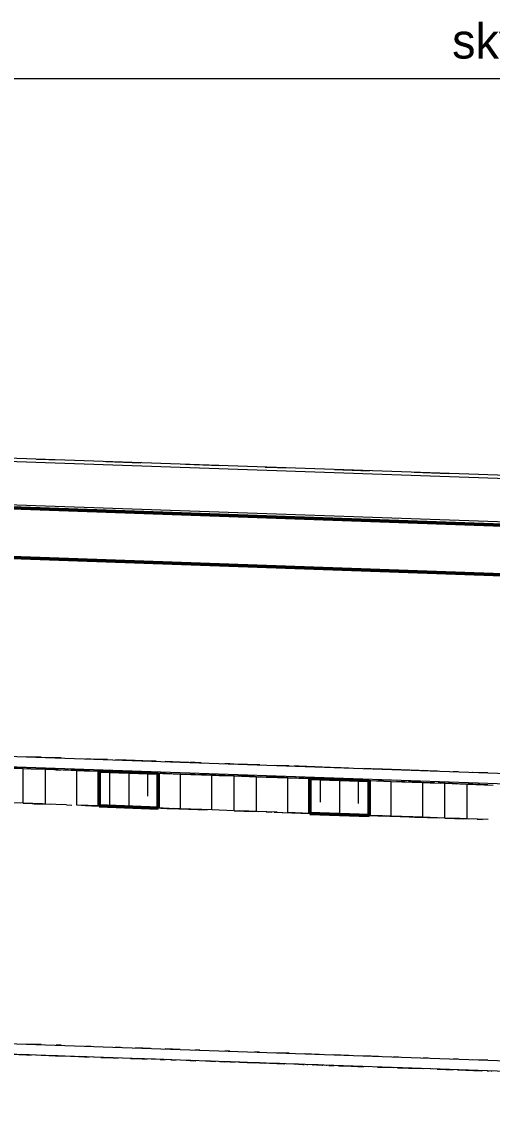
# Model space of a CAD drawing. Header units: metres. Extents: x 10 to 831, y 10 to 584.
# Drawn here: x 197.5 to 221.2, y 450.8 to 505.5 of the extents above; entities that cross this region are included whole.
import ezdxf
from ezdxf.enums import TextEntityAlignment as Align

# ---------------------------------------------------------------- set-up
doc = ezdxf.new("R2010")
doc.units = ezdxf.units.M
for name, color, linetype, lineweight in [('CUT', 7, 'Continuous', 50), ('DIM', 1, 'Continuous', 13), ('VIS', 8, 'Continuous', 13)]:
    doc.layers.add(name, color=color, linetype=linetype, lineweight=lineweight)

msp = doc.modelspace()

# ---------------------------------------------------------------- linework, layer by layer
at = {"layer": 'CUT'}
for p, q in [((315, 476.877), (165, 482.127)), ((165, 479.627), (315, 474.377)), ((201.36, 466.004), (201.36, 467.754)), ((201.36, 467.754), (204.333, 467.65)), ((204.333, 467.65), (204.333, 465.9)), ((211.975, 465.632), (211.975, 467.382)), ((211.975, 467.382), (214.947, 467.279)), ((214.947, 467.279), (214.947, 465.529)), ((204.333, 465.9), (201.36, 466.004)), ((214.947, 465.529), (211.975, 465.632))]:
    msp.add_line(p, q, dxfattribs=at)
at = {"layer": 'DIM'}
msp.add_line((165, 502.627), (315, 502.627), dxfattribs=at)
at = {"layer": 'VIS'}
for p, q in [((161.15, 484.611), (318.85, 479.092)), ((315.846, 479.347), (162.902, 484.7)), ((198.197, 483.465), (199.448, 483.421)), ((201.702, 483.342), (203.453, 483.281)), ((205.706, 483.202), (207.458, 483.141)), ((209.711, 483.062), (210.963, 483.018)), ((213.216, 482.939), (214.969, 482.878)), ((318.85, 476.892), (161.15, 482.411)), ((217.221, 482.799), (218.974, 482.738)), ((315, 476.877), (165, 482.127)), ((315, 476.877), (165, 482.127)), ((315, 476.877), (165, 482.127)), ((198.697, 480.947), (200.95, 480.869)), ((201.234, 480.858), (199.983, 480.903)), ((200.7, 480.877), (200.45, 480.886)), ((202.702, 480.807), (205.456, 480.711)), ((205.206, 480.72), (204.455, 480.746)), ((206.708, 480.667), (208.96, 480.588)), ((208.71, 480.597), (208.46, 480.606)), ((210.713, 480.527), (212.965, 480.448)), ((211.742, 480.491), (210.991, 480.517)), ((212.715, 480.457), (212.465, 480.466)), ((214.718, 480.387), (216.971, 480.308)), ((216.72, 480.317), (215.969, 480.343)), ((218.723, 480.247), (220.475, 480.185)), ((165, 479.627), (314.75, 474.385)), ((165, 479.627), (314.75, 474.385)), ((315, 474.377), (165, 479.627)), ((198.164, 478.466), (198.415, 478.457)), ((198.232, 478.464), (198.982, 478.438)), ((200.819, 478.373), (200.578, 478.382)), ((203.242, 478.288), (202.507, 478.314)), ((205.69, 478.202), (204.956, 478.228)), ((207.649, 478.134), (206.915, 478.159)), ((210.097, 478.048), (209.363, 478.074)), ((212.063, 477.98), (211.815, 477.988)), ((213.552, 477.928), (212.807, 477.954)), ((214.543, 477.893), (214.296, 477.902)), ((216.032, 477.841), (215.784, 477.85)), ((217.52, 477.788), (216.776, 477.814)), ((218.512, 477.754), (218.264, 477.762)), ((220.001, 477.702), (219.753, 477.711)), ((220.993, 477.667), (220.745, 477.675)), ((220.993, 477.667), (221.026, 477.666)), ((30, 474.352), (450, 459.652)), ((450, 459.117), (30, 473.817)), ((198.439, 468.457), (197.689, 468.483)), ((199.375, 468.423), (198.653, 468.449)), ((199.439, 468.422), (199.188, 468.43)), ((200.937, 468.369), (200.688, 468.378)), ((201.781, 468.339), (201.059, 468.365)), ((202.437, 468.317), (202.187, 468.325)), ((203.545, 468.278), (202.314, 468.321)), ((203.936, 468.264), (203.186, 468.29)), ((204.221, 468.254), (203.486, 468.279)), ((205.435, 468.212), (204.686, 468.237)), ((206.498, 468.174), (205.267, 468.217)), ((206.18, 468.186), (205.935, 468.194)), ((206.435, 468.177), (206.185, 468.186)), ((197.538, 467.888), (196.187, 467.935)), ((197.538, 467.888), (196.329, 467.93)), ((196.419, 467.927), (197.538, 467.888)), ((197.5, 467.889), (196.75, 467.916)), ((196.939, 467.974), (197.689, 467.947)), ((197.538, 467.888), (198.658, 467.849)), ((197.538, 467.888), (197.78, 467.88)), ((197.538, 466.138), (197.538, 467.888)), ((197.911, 467.875), (197.725, 467.882)), ((197.911, 467.875), (197.725, 467.882)), ((197.911, 467.875), (197.725, 467.882)), ((197.911, 467.875), (197.725, 467.882)), ((197.911, 467.875), (197.725, 467.882)), ((197.911, 467.875), (197.725, 467.882)), ((199.055, 467.835), (197.791, 467.879)), ((197.911, 467.875), (198.098, 467.869)), ((197.911, 467.875), (198.098, 467.869)), ((197.911, 467.875), (198.098, 467.869)), ((197.911, 467.875), (198.098, 467.869)), ((197.911, 467.875), (198.098, 467.869)), ((197.911, 467.875), (198.098, 467.869)), ((198.438, 467.922), (199.188, 467.895)), ((198.658, 467.849), (199.977, 467.803)), ((198.658, 466.099), (198.658, 467.849)), ((199.7, 467.812), (198.889, 467.841)), ((199.185, 467.831), (198.921, 467.84)), ((199.185, 467.831), (198.921, 467.84)), ((199.185, 467.831), (198.921, 467.84)), ((199.185, 467.831), (198.921, 467.84)), ((199.185, 467.831), (198.921, 467.84)), ((199.185, 467.831), (198.921, 467.84)), ((199.185, 467.831), (199.449, 467.821)), ((199.185, 467.831), (199.449, 467.821)), ((199.185, 467.831), (199.449, 467.821)), ((199.185, 467.831), (199.449, 467.821)), ((199.185, 467.831), (199.449, 467.821)), ((199.185, 467.831), (199.449, 467.821)), ((202, 467.732), (199.25, 467.828)), ((199.938, 467.869), (200.687, 467.842)), ((199.956, 467.803), (200.682, 467.778)), ((199.956, 467.803), (200.682, 467.778)), ((199.956, 467.803), (200.682, 467.778)), ((199.956, 467.803), (200.682, 467.778)), ((199.956, 467.803), (200.682, 467.778)), ((199.956, 467.803), (200.682, 467.778)), ((200.24, 467.793), (201.36, 467.754)), ((200.24, 466.043), (200.24, 467.793)), ((200.688, 467.778), (200.352, 467.789)), ((200.688, 467.778), (200.352, 467.789)), ((200.688, 467.778), (200.352, 467.789)), ((200.688, 467.778), (200.352, 467.789)), ((200.688, 467.778), (200.352, 467.789)), ((200.688, 467.778), (200.352, 467.789)), ((200.688, 467.778), (200.352, 467.789)), ((200.614, 467.781), (200.428, 467.787)), ((200.614, 467.781), (200.428, 467.787)), ((200.614, 467.781), (200.428, 467.787)), ((200.614, 467.781), (200.428, 467.787)), ((200.614, 467.781), (200.428, 467.787)), ((200.614, 467.781), (200.428, 467.787)), ((200.614, 467.781), (200.8, 467.774)), ((200.614, 467.781), (200.8, 467.774)), ((200.614, 467.781), (200.8, 467.774)), ((200.614, 467.781), (200.8, 467.774)), ((200.614, 467.781), (200.8, 467.774)), ((200.614, 467.781), (200.8, 467.774)), ((201.36, 467.754), (201.248, 467.758)), ((202.593, 467.711), (201.329, 467.755)), ((201.36, 467.754), (204.333, 467.65)), ((201.36, 466.004), (201.36, 467.754)), ((201.438, 467.817), (202.187, 467.79)), ((202.878, 467.701), (201.559, 467.747)), ((201.954, 467.734), (201.657, 467.744)), ((201.954, 467.734), (201.657, 467.744)), ((201.954, 467.734), (201.657, 467.744)), ((201.954, 467.734), (201.657, 467.744)), ((201.891, 467.736), (202.13, 467.727)), ((201.891, 465.986), (201.891, 467.736)), ((201.954, 467.734), (202.251, 467.723)), ((203.178, 467.691), (202.496, 467.714)), ((202.846, 467.702), (202.607, 467.711)), ((204, 467.662), (202.75, 467.706)), ((203.341, 467.685), (202.846, 467.702)), ((203.143, 467.692), (202.846, 467.702)), ((203.143, 467.692), (202.846, 467.702)), ((203.143, 467.692), (202.846, 467.702)), ((203.143, 467.692), (202.846, 467.702)), ((205.451, 467.611), (202.846, 467.702)), ((203.801, 467.668), (202.846, 467.702)), ((202.846, 467.702), (202.846, 465.952)), ((202.936, 467.764), (203.686, 467.738)), ((203.143, 467.692), (203.44, 467.682)), ((203.341, 467.685), (203.259, 467.688)), ((203.341, 467.685), (203.259, 467.688)), ((203.341, 467.685), (203.259, 467.688)), ((203.341, 467.685), (203.259, 467.688)), ((203.341, 467.685), (203.259, 467.688)), ((203.341, 467.685), (203.259, 467.688)), ((203.341, 467.685), (203.424, 467.682)), ((203.341, 467.685), (203.424, 467.682)), ((203.341, 467.685), (203.424, 467.682)), ((203.341, 467.685), (203.424, 467.682)), ((203.341, 467.685), (203.424, 467.682)), ((204.333, 467.65), (203.589, 467.676)), ((204.167, 467.656), (203.754, 467.671)), ((204.167, 467.656), (203.754, 467.671)), ((204.167, 467.656), (203.754, 467.671)), ((204.167, 467.656), (203.754, 467.671)), ((204.167, 467.656), (203.754, 467.671)), ((204.167, 467.656), (203.754, 467.671)), ((204.285, 467.652), (203.801, 467.668)), ((203.801, 466.502), (203.801, 467.668)), ((203.837, 467.668), (204.249, 467.653)), ((203.837, 467.668), (204.249, 467.653)), ((203.837, 467.668), (204.249, 467.653)), ((203.837, 467.668), (204.249, 467.653)), ((203.837, 467.668), (204.249, 467.653)), ((205.017, 467.626), (203.932, 467.664)), ((205.017, 467.626), (203.932, 467.664)), ((205.017, 467.626), (203.932, 467.664)), ((204.285, 467.652), (204.043, 467.66)), ((204.285, 467.652), (204.043, 467.66)), ((204.285, 467.652), (204.043, 467.66)), ((204.285, 467.652), (204.043, 467.66)), ((204.285, 467.652), (204.043, 467.66)), ((204.149, 467.656), (205.234, 467.618)), ((204.149, 467.656), (205.234, 467.618)), ((204.149, 467.656), (205.234, 467.618)), ((204.149, 467.656), (205.234, 467.618)), ((204.149, 467.656), (205.234, 467.618)), ((204.149, 467.656), (205.234, 467.618)), ((204.149, 467.656), (205.234, 467.618)), ((204.149, 467.656), (205.234, 467.618)), ((204.997, 467.627), (204.315, 467.651)), ((204.333, 467.65), (205.451, 467.611)), ((204.333, 467.65), (204.333, 465.9)), ((204.436, 467.712), (204.686, 467.702)), ((204.706, 467.637), (204.519, 467.644)), ((204.706, 467.637), (204.519, 467.644)), ((204.706, 467.637), (204.519, 467.644)), ((204.706, 467.637), (204.519, 467.644)), ((204.706, 467.637), (204.519, 467.644)), ((204.706, 467.637), (204.519, 467.644)), ((204.556, 467.643), (204.892, 467.63)), ((204.556, 467.643), (204.892, 467.63)), ((204.556, 467.643), (204.892, 467.63)), ((204.556, 467.643), (204.892, 467.63)), ((204.556, 467.643), (204.892, 467.63)), ((204.556, 467.643), (204.892, 467.63)), ((204.706, 467.637), (204.892, 467.63)), ((204.706, 467.637), (204.892, 467.63)), ((204.706, 467.637), (204.892, 467.63)), ((204.706, 467.637), (204.892, 467.63)), ((204.706, 467.637), (204.892, 467.63)), ((204.706, 467.637), (204.892, 467.63)), ((205, 467.627), (204.75, 467.635)), ((205.935, 467.659), (206.185, 467.651)), ((207.934, 468.124), (207.684, 468.133)), ((208.139, 468.117), (207.894, 468.125)), ((209.451, 468.071), (208.221, 468.114)), ((209.434, 468.072), (209.184, 468.081)), ((210.933, 468.019), (210.183, 468.045)), ((210.587, 468.031), (210.342, 468.04)), ((211.42, 468.002), (211.174, 468.01)), ((211.518, 467.998), (211.42, 468.002)), ((213.415, 467.932), (211.42, 468.002)), ((212.433, 467.966), (211.683, 467.993)), ((213.932, 467.914), (213.182, 467.941)), ((215.431, 467.861), (214.681, 467.888)), ((218.402, 467.757), (215.16, 467.871)), ((216.431, 467.827), (216.181, 467.835)), ((217.93, 467.774), (217.68, 467.783)), ((219.429, 467.721), (219.179, 467.731)), ((220.895, 467.671), (220.148, 467.697)), ((220.928, 467.669), (220.179, 467.696)), ((201.36, 466.588), (201.36, 467.462)), ((201.36, 466.588), (201.36, 467.462)), ((201.36, 466.588), (201.36, 467.462)), ((201.36, 466.588), (201.36, 467.462)), ((201.36, 466.588), (201.36, 467.462)), ((201.36, 466.588), (201.36, 467.462)), ((203.801, 466.502), (203.801, 467.377)), ((203.801, 466.502), (203.801, 467.377)), ((203.801, 466.502), (203.801, 467.377)), ((203.801, 466.502), (203.801, 467.377)), ((203.801, 466.502), (203.801, 467.377)), ((206.132, 467.587), (205.373, 467.613)), ((205.451, 467.611), (207.034, 467.556)), ((205.451, 467.611), (205.451, 467.611)), ((205.451, 465.861), (205.451, 467.611)), ((205.451, 465.861), (205.451, 467.611)), ((205.979, 467.592), (205.715, 467.601)), ((205.979, 467.592), (205.715, 467.601)), ((205.979, 467.592), (205.715, 467.601)), ((205.979, 467.592), (205.715, 467.601)), ((205.979, 467.592), (205.715, 467.601)), ((205.979, 467.592), (205.715, 467.601)), ((205.979, 467.592), (206.243, 467.583)), ((205.979, 467.592), (206.243, 467.583)), ((205.979, 467.592), (206.243, 467.583)), ((205.979, 467.592), (206.243, 467.583)), ((205.979, 467.592), (206.243, 467.583)), ((205.979, 467.592), (206.243, 467.583)), ((208.154, 467.517), (206.307, 467.581)), ((208.154, 467.517), (206.802, 467.564)), ((208.154, 467.517), (206.802, 467.564)), ((208.154, 467.517), (206.802, 467.564)), ((208.154, 467.517), (206.802, 467.564)), ((208.154, 467.517), (206.802, 467.564)), ((208.154, 467.517), (206.802, 467.564)), ((208.154, 467.517), (206.802, 467.564)), ((208.154, 467.517), (206.945, 467.558)), ((208.154, 467.517), (206.945, 467.558)), ((208.154, 467.517), (206.945, 467.558)), ((208.154, 467.517), (206.945, 467.558)), ((208.154, 467.517), (206.945, 467.558)), ((208.154, 467.517), (206.945, 467.558)), ((207.034, 467.556), (208.154, 467.517)), ((207.034, 465.805), (207.034, 467.556)), ((207.073, 467.554), (208.154, 467.517)), ((207.073, 467.554), (208.154, 467.517)), ((207.073, 467.554), (208.154, 467.517)), ((207.073, 467.554), (208.154, 467.517)), ((207.073, 467.554), (208.154, 467.517)), ((207.073, 467.554), (208.154, 467.517)), ((207.407, 467.543), (207.221, 467.549)), ((207.407, 467.543), (207.221, 467.549)), ((207.407, 467.543), (207.221, 467.549)), ((207.407, 467.543), (207.221, 467.549)), ((207.407, 467.543), (207.221, 467.549)), ((207.407, 467.543), (207.221, 467.549)), ((207.407, 467.543), (207.594, 467.536)), ((207.407, 467.543), (207.594, 467.536)), ((207.407, 467.543), (207.594, 467.536)), ((207.407, 467.543), (207.594, 467.536)), ((207.407, 467.543), (207.594, 467.536)), ((207.407, 467.543), (207.594, 467.536)), ((207.434, 467.606), (207.684, 467.598)), ((208.154, 467.517), (207.901, 467.525)), ((208.154, 467.517), (207.967, 467.523)), ((208.154, 467.517), (207.967, 467.523)), ((208.154, 467.517), (207.967, 467.523)), ((208.154, 467.517), (207.967, 467.523)), ((208.154, 467.517), (207.967, 467.523)), ((208.154, 467.517), (207.967, 467.523)), ((208.154, 467.517), (209.273, 467.477)), ((208.154, 467.517), (208.424, 467.507)), ((208.527, 467.503), (208.154, 467.517)), ((208.154, 467.517), (208.713, 467.497)), ((208.154, 467.517), (208.424, 467.507)), ((208.527, 467.503), (208.154, 467.517)), ((208.154, 467.517), (208.713, 467.497)), ((208.154, 467.517), (208.424, 467.507)), ((208.527, 467.503), (208.154, 467.517)), ((208.154, 467.517), (208.713, 467.497)), ((208.154, 467.517), (208.424, 467.507)), ((208.527, 467.503), (208.154, 467.517)), ((208.154, 467.517), (208.713, 467.497)), ((208.154, 467.517), (208.424, 467.507)), ((208.527, 467.503), (208.154, 467.517)), ((208.154, 467.517), (208.713, 467.497)), ((208.154, 467.517), (208.424, 467.507)), ((208.527, 467.503), (208.154, 467.517)), ((208.154, 467.517), (208.713, 467.497)), ((209.67, 467.463), (208.154, 467.517)), ((208.154, 465.767), (208.154, 467.517)), ((208.434, 467.572), (209.184, 467.546)), ((209.273, 467.477), (210.856, 467.422)), ((209.273, 465.727), (209.273, 467.477)), ((210.088, 467.449), (209.363, 467.474)), ((210.088, 467.449), (209.363, 467.474)), ((210.088, 467.449), (209.363, 467.474)), ((210.088, 467.449), (209.363, 467.474)), ((210.088, 467.449), (209.363, 467.474)), ((210.088, 467.449), (209.363, 467.474)), ((210.856, 467.422), (209.505, 467.469)), ((209.775, 467.459), (209.505, 467.469)), ((209.775, 467.459), (209.505, 467.469)), ((209.775, 467.459), (209.505, 467.469)), ((209.775, 467.459), (209.505, 467.469)), ((209.775, 467.459), (209.505, 467.469)), ((209.775, 467.459), (209.505, 467.469)), ((209.801, 467.458), (209.537, 467.468)), ((209.801, 467.458), (209.537, 467.468)), ((209.801, 467.458), (209.537, 467.468)), ((209.801, 467.458), (209.537, 467.468)), ((209.801, 467.458), (209.537, 467.468)), ((209.801, 467.458), (209.537, 467.468)), ((209.775, 467.459), (210.046, 467.45)), ((209.775, 467.459), (210.046, 467.45)), ((209.775, 467.459), (210.046, 467.45)), ((209.775, 467.459), (210.046, 467.45)), ((209.775, 467.459), (210.046, 467.45)), ((209.775, 467.459), (210.046, 467.45)), ((209.801, 467.458), (210.064, 467.449)), ((209.801, 467.458), (210.064, 467.449)), ((209.801, 467.458), (210.064, 467.449)), ((209.801, 467.458), (210.064, 467.449)), ((209.801, 467.458), (210.064, 467.449)), ((209.801, 467.458), (210.064, 467.449)), ((209.933, 467.519), (210.684, 467.493)), ((211.304, 467.406), (210.856, 467.422)), ((210.856, 467.422), (210.856, 467.422)), ((210.856, 467.422), (211.975, 467.382)), ((210.856, 465.672), (210.856, 467.422)), ((211.304, 467.406), (211.192, 467.41)), ((211.304, 467.406), (211.192, 467.41)), ((211.304, 467.406), (211.192, 467.41)), ((211.304, 467.406), (211.192, 467.41)), ((211.304, 467.406), (211.192, 467.41)), ((211.304, 467.406), (211.192, 467.41)), ((212.506, 467.364), (211.297, 467.407)), ((212.022, 467.381), (211.297, 467.407)), ((212.022, 467.381), (211.297, 467.407)), ((212.022, 467.381), (211.297, 467.407)), ((212.022, 467.381), (211.297, 467.407)), ((212.022, 467.381), (211.297, 467.407)), ((211.433, 467.466), (211.683, 467.458)), ((212.5, 467.364), (211.75, 467.39)), ((211.975, 467.382), (211.863, 467.387)), ((213.027, 467.346), (211.941, 467.384)), ((213.027, 467.346), (211.941, 467.384)), ((213.027, 467.346), (211.941, 467.384)), ((213.027, 467.346), (211.941, 467.384)), ((213.027, 467.346), (211.941, 467.384)), ((213.462, 467.331), (211.941, 467.384)), ((213.027, 467.346), (211.941, 467.384)), ((213.027, 467.346), (211.941, 467.384)), ((213.027, 467.346), (211.941, 467.384)), ((213.027, 467.346), (211.941, 467.384)), ((211.975, 467.382), (214.947, 467.279)), ((212.636, 467.36), (211.975, 467.382)), ((211.975, 465.632), (211.975, 467.382)), ((211.975, 466.216), (211.975, 467.091)), ((211.975, 466.216), (211.975, 467.091)), ((211.975, 466.216), (211.975, 467.091)), ((211.975, 466.216), (211.975, 467.091)), ((211.975, 466.216), (211.975, 467.091)), ((211.975, 466.216), (211.975, 467.091)), ((212.471, 467.365), (212.058, 467.38)), ((212.471, 467.365), (212.058, 467.38)), ((212.471, 467.365), (212.058, 467.38)), ((212.471, 467.365), (212.058, 467.38)), ((212.471, 467.365), (212.058, 467.38)), ((212.471, 467.365), (212.058, 467.38)), ((212.141, 467.377), (212.553, 467.362)), ((212.141, 467.377), (212.553, 467.362)), ((212.141, 467.377), (212.553, 467.362)), ((212.141, 467.377), (212.553, 467.362)), ((212.141, 467.377), (212.553, 467.362)), ((212.159, 467.376), (213.244, 467.338)), ((212.159, 467.376), (213.244, 467.338)), ((212.439, 467.367), (212.175, 467.375)), ((212.43, 467.367), (212.202, 467.375)), ((212.57, 467.362), (212.272, 467.372)), ((212.57, 467.362), (212.272, 467.372)), ((212.57, 467.362), (212.272, 467.372)), ((212.57, 467.362), (212.272, 467.372)), ((212.57, 467.362), (212.272, 467.372)), ((212.506, 467.364), (213.222, 467.339)), ((213.462, 467.331), (212.506, 467.364)), ((212.506, 466.197), (212.506, 467.364)), ((212.57, 467.362), (212.867, 467.351)), ((212.984, 467.347), (212.745, 467.356)), ((212.984, 467.347), (212.745, 467.356)), ((212.984, 467.347), (212.745, 467.356)), ((212.984, 467.347), (212.745, 467.356)), ((212.984, 467.347), (212.745, 467.356)), ((212.932, 467.414), (213.182, 467.406)), ((212.984, 467.347), (213.222, 467.339)), ((212.984, 467.347), (213.222, 467.339)), ((212.984, 467.347), (213.222, 467.339)), ((212.984, 467.347), (213.222, 467.339)), ((212.984, 467.347), (213.222, 467.339)), ((213.462, 467.331), (213.048, 467.345)), ((213.296, 467.337), (213.048, 467.345)), ((213.296, 467.337), (213.048, 467.345)), ((213.296, 467.337), (213.048, 467.345)), ((213.296, 467.337), (213.048, 467.345)), ((213.296, 467.337), (213.048, 467.345)), ((213.296, 467.337), (213.048, 467.345)), ((213.132, 467.342), (213.379, 467.334)), ((213.132, 467.342), (213.379, 467.334)), ((213.132, 467.342), (213.379, 467.334)), ((213.132, 467.342), (213.379, 467.334)), ((213.132, 467.342), (213.379, 467.334)), ((213.462, 467.331), (213.462, 465.581)), ((214.417, 467.297), (214.178, 467.306)), ((214.5, 467.294), (214.25, 467.303)), ((214.417, 467.297), (214.658, 467.288)), ((214.417, 466.13), (214.417, 467.297)), ((214.431, 467.361), (214.681, 467.353)), ((214.725, 467.286), (214.472, 467.295)), ((215.613, 467.255), (214.476, 467.295)), ((214.947, 467.279), (216.067, 467.24)), ((214.947, 465.529), (214.947, 467.279)), ((215.431, 467.327), (216.181, 467.3)), ((216.067, 467.24), (217.65, 467.184)), ((216.067, 467.24), (216.067, 467.24)), ((216.067, 465.49), (216.067, 467.24)), ((216.067, 465.49), (216.067, 467.24)), ((216.594, 467.221), (216.331, 467.23)), ((216.594, 467.221), (216.331, 467.23)), ((216.594, 467.221), (216.331, 467.23)), ((216.594, 467.221), (216.331, 467.23)), ((216.594, 467.221), (216.331, 467.23)), ((216.594, 467.221), (216.331, 467.23)), ((216.747, 467.216), (216.494, 467.225)), ((216.594, 467.221), (216.858, 467.212)), ((216.594, 467.221), (216.858, 467.212)), ((216.594, 467.221), (216.858, 467.212)), ((216.594, 467.221), (216.858, 467.212)), ((216.594, 467.221), (216.858, 467.212)), ((216.594, 467.221), (216.858, 467.212)), ((216.835, 467.212), (218.527, 467.154)), ((216.835, 467.212), (218.527, 467.154)), ((216.835, 467.212), (218.527, 467.154)), ((216.835, 467.212), (218.527, 467.154)), ((216.835, 467.212), (218.527, 467.154)), ((216.835, 467.212), (218.527, 467.154)), ((218.242, 467.163), (216.923, 467.21)), ((216.93, 467.274), (217.68, 467.248)), ((218.229, 467.163), (217.418, 467.192)), ((217.65, 467.184), (218.769, 467.145)), ((217.65, 465.434), (217.65, 467.184)), ((218.023, 467.171), (217.836, 467.178)), ((218.023, 467.171), (217.836, 467.178)), ((218.023, 467.171), (217.836, 467.178)), ((218.023, 467.171), (217.836, 467.178)), ((218.023, 467.171), (217.836, 467.178)), ((218.023, 467.171), (217.836, 467.178)), ((218.023, 467.171), (218.209, 467.164)), ((218.023, 467.171), (218.209, 467.164)), ((218.023, 467.171), (218.209, 467.164)), ((218.023, 467.171), (218.209, 467.164)), ((218.023, 467.171), (218.209, 467.164)), ((218.023, 467.171), (218.209, 467.164)), ((218.43, 467.221), (219.179, 467.196)), ((218.769, 467.145), (219.888, 467.106)), ((218.769, 465.395), (218.769, 467.145)), ((219.142, 467.132), (218.956, 467.139)), ((219.142, 467.132), (218.956, 467.139)), ((219.142, 467.132), (218.956, 467.139)), ((219.142, 467.132), (218.956, 467.139)), ((219.142, 467.132), (218.956, 467.139)), ((219.142, 467.132), (218.956, 467.139)), ((220.285, 467.092), (219.022, 467.136)), ((219.142, 467.132), (219.329, 467.125)), ((219.142, 467.132), (219.329, 467.125)), ((219.142, 467.132), (219.329, 467.125)), ((219.142, 467.132), (219.329, 467.125)), ((219.142, 467.132), (219.329, 467.125)), ((219.142, 467.132), (219.329, 467.125)), ((219.888, 467.106), (221.207, 467.06)), ((219.888, 465.356), (219.888, 467.106)), ((219.929, 467.169), (220.179, 467.161)), ((220.703, 467.077), (219.978, 467.103)), ((220.703, 467.077), (219.978, 467.103)), ((220.703, 467.077), (219.978, 467.103)), ((220.703, 467.077), (219.978, 467.103)), ((220.703, 467.077), (219.978, 467.103)), ((220.703, 467.077), (219.978, 467.103)), ((220.931, 467.069), (220.12, 467.097)), ((220.391, 467.088), (220.12, 467.097)), ((220.391, 467.088), (220.12, 467.097)), ((220.391, 467.088), (220.12, 467.097)), ((220.391, 467.088), (220.12, 467.097)), ((220.391, 467.088), (220.12, 467.097)), ((220.391, 467.088), (220.12, 467.097)), ((220.416, 467.087), (220.153, 467.096)), ((220.416, 467.087), (220.153, 467.096)), ((220.416, 467.087), (220.153, 467.096)), ((220.416, 467.087), (220.153, 467.096)), ((220.416, 467.087), (220.153, 467.096)), ((220.416, 467.087), (220.153, 467.096)), ((220.391, 467.088), (220.661, 467.078)), ((220.391, 467.088), (220.661, 467.078)), ((220.391, 467.088), (220.661, 467.078)), ((220.391, 467.088), (220.661, 467.078)), ((220.391, 467.088), (220.661, 467.078)), ((220.391, 467.088), (220.661, 467.078)), ((220.416, 467.087), (220.68, 467.078)), ((220.416, 467.087), (220.68, 467.078)), ((220.416, 467.087), (220.68, 467.078)), ((220.416, 467.087), (220.68, 467.078)), ((220.416, 467.087), (220.68, 467.078)), ((220.416, 467.087), (220.68, 467.078)), ((214.417, 466.13), (214.417, 467.005)), ((214.417, 466.13), (214.417, 467.005)), ((214.417, 466.13), (214.417, 467.005)), ((214.417, 466.13), (214.417, 467.005)), ((214.417, 466.13), (214.417, 467.005)), ((197.538, 466.138), (196.419, 466.177)), ((197.538, 466.138), (198.889, 466.091)), ((198.658, 466.099), (197.538, 466.138)), ((198.505, 466.104), (197.538, 466.138)), ((198.505, 466.104), (197.78, 466.13)), ((198.505, 466.104), (197.78, 466.13)), ((198.505, 466.104), (197.78, 466.13)), ((198.505, 466.104), (197.78, 466.13)), ((198.505, 466.104), (197.78, 466.13)), ((198.619, 466.1), (197.808, 466.129)), ((198.619, 466.1), (197.808, 466.129)), ((198.619, 466.1), (197.808, 466.129)), ((198.619, 466.1), (197.808, 466.129)), ((198.619, 466.1), (197.808, 466.129)), ((198.619, 466.1), (197.808, 466.129)), ((198.079, 466.119), (198.889, 466.091)), ((198.079, 466.119), (198.889, 466.091)), ((198.079, 466.119), (198.889, 466.091)), ((198.079, 466.119), (198.889, 466.091)), ((198.079, 466.119), (198.889, 466.091)), ((198.079, 466.119), (198.889, 466.091)), ((198.284, 466.112), (198.098, 466.119)), ((198.284, 466.112), (198.098, 466.119)), ((198.284, 466.112), (198.098, 466.119)), ((198.284, 466.112), (198.098, 466.119)), ((198.284, 466.112), (198.098, 466.119)), ((198.284, 466.112), (198.098, 466.119)), ((198.284, 466.112), (198.471, 466.106)), ((198.284, 466.112), (198.471, 466.106)), ((198.284, 466.112), (198.471, 466.106)), ((198.284, 466.112), (198.471, 466.106)), ((198.284, 466.112), (198.471, 466.106)), ((198.284, 466.112), (198.471, 466.106)), ((199.713, 466.062), (198.658, 466.099)), ((199.713, 466.062), (199.449, 466.071)), ((199.713, 466.062), (199.449, 466.071)), ((199.713, 466.062), (199.449, 466.071)), ((199.713, 466.062), (199.449, 466.071)), ((199.713, 466.062), (199.449, 466.071)), ((199.713, 466.062), (199.449, 466.071)), ((199.713, 466.062), (199.977, 466.053)), ((199.713, 466.062), (199.977, 466.053)), ((199.713, 466.062), (199.977, 466.053)), ((199.713, 466.062), (199.977, 466.053)), ((199.713, 466.062), (199.977, 466.053)), ((199.713, 466.062), (199.977, 466.053)), ((201.36, 466.004), (200.24, 466.043)), ((200.24, 466.043), (200.24, 466.043)), ((201.543, 465.998), (200.458, 466.036)), ((201.543, 465.998), (200.458, 466.036)), ((200.675, 466.028), (201.76, 465.99)), ((200.675, 466.028), (201.76, 465.99)), ((200.675, 466.028), (201.76, 465.99)), ((200.675, 466.028), (201.76, 465.99)), ((200.675, 466.028), (201.76, 465.99)), ((200.675, 466.028), (202.846, 465.952)), ((200.675, 466.028), (201.76, 465.99)), ((200.675, 466.028), (201.76, 465.99)), ((200.675, 466.028), (201.76, 465.99)), ((200.675, 466.028), (201.76, 465.99)), ((200.768, 466.025), (202.087, 465.978)), ((201.136, 466.012), (200.8, 466.024)), ((200.987, 466.017), (200.8, 466.024)), ((201.136, 466.012), (200.8, 466.024)), ((200.987, 466.017), (200.8, 466.024)), ((201.136, 466.012), (200.8, 466.024)), ((200.987, 466.017), (200.8, 466.024)), ((201.136, 466.012), (200.8, 466.024)), ((200.987, 466.017), (200.8, 466.024)), ((201.136, 466.012), (200.8, 466.024)), ((200.987, 466.017), (200.8, 466.024)), ((201.136, 466.012), (200.8, 466.024)), ((200.987, 466.017), (200.8, 466.024)), ((200.987, 466.017), (201.173, 466.01)), ((200.987, 466.017), (201.173, 466.01)), ((200.987, 466.017), (201.173, 466.01)), ((200.987, 466.017), (201.173, 466.01)), ((200.987, 466.017), (201.173, 466.01)), ((200.987, 466.017), (201.173, 466.01)), ((201.891, 465.986), (201.165, 466.011)), ((201.407, 466.002), (201.165, 466.011)), ((201.407, 466.002), (201.165, 466.011)), ((201.407, 466.002), (201.165, 466.011)), ((201.407, 466.002), (201.165, 466.011)), ((201.407, 466.002), (201.165, 466.011)), ((204.333, 465.9), (201.36, 466.004)), ((201.36, 466.004), (202.846, 465.952)), ((201.855, 465.987), (201.442, 466.001)), ((201.855, 465.987), (201.442, 466.001)), ((201.855, 465.987), (201.442, 466.001)), ((201.855, 465.987), (201.442, 466.001)), ((201.855, 465.987), (201.442, 466.001)), ((201.5, 466), (201.75, 465.99)), ((201.525, 465.998), (201.938, 465.984)), ((201.525, 465.998), (201.938, 465.984)), ((201.525, 465.998), (201.938, 465.984)), ((201.525, 465.998), (201.938, 465.984)), ((201.525, 465.998), (201.938, 465.984)), ((201.525, 465.998), (201.938, 465.984)), ((201.891, 465.986), (202.846, 465.952)), ((202.351, 465.97), (202.103, 465.978)), ((202.351, 465.97), (202.103, 465.978)), ((202.351, 465.97), (202.103, 465.978)), ((202.351, 465.97), (202.103, 465.978)), ((202.351, 465.97), (202.103, 465.978)), ((202.185, 465.976), (202.433, 465.966)), ((202.185, 465.976), (202.433, 465.966)), ((202.185, 465.976), (202.433, 465.966)), ((202.185, 465.976), (202.433, 465.966)), ((202.185, 465.976), (202.433, 465.966)), ((202.185, 465.976), (202.433, 465.966)), ((202.846, 465.952), (204.333, 465.9)), ((203.143, 465.942), (202.846, 465.952)), ((202.846, 465.952), (203.498, 465.93)), ((202.846, 465.952), (203.562, 465.927)), ((203.176, 465.941), (202.928, 465.95)), ((203.176, 465.941), (202.928, 465.95)), ((203.176, 465.941), (202.928, 465.95)), ((203.176, 465.941), (202.928, 465.95)), ((203.176, 465.941), (202.928, 465.95)), ((203.011, 465.947), (203.259, 465.938)), ((203.011, 465.947), (203.259, 465.938)), ((203.011, 465.947), (203.259, 465.938)), ((203.011, 465.947), (203.259, 465.938)), ((203.011, 465.947), (203.259, 465.938)), ((203.011, 465.947), (203.259, 465.938)), ((203.28, 465.937), (203.064, 465.944)), ((203.28, 465.937), (203.064, 465.944)), ((203.28, 465.937), (203.064, 465.944)), ((203.28, 465.937), (203.064, 465.944)), ((203.28, 465.937), (203.064, 465.944)), ((203.28, 465.937), (203.064, 465.944)), ((203.28, 465.937), (203.064, 465.944)), ((203.28, 465.937), (203.064, 465.944)), ((203.324, 465.936), (203.085, 465.944)), ((203.324, 465.936), (203.085, 465.944)), ((203.324, 465.936), (203.085, 465.944)), ((203.324, 465.936), (203.085, 465.944)), ((203.324, 465.936), (203.085, 465.944)), ((203.324, 465.936), (203.085, 465.944)), ((203.143, 465.942), (203.44, 465.932)), ((203.143, 465.942), (203.44, 465.932)), ((203.143, 465.942), (203.44, 465.932)), ((203.143, 465.942), (203.44, 465.932)), ((203.28, 465.937), (203.498, 465.93)), ((203.28, 465.937), (203.498, 465.93)), ((203.28, 465.937), (203.498, 465.93)), ((203.324, 465.936), (203.562, 465.927)), ((203.324, 465.936), (203.562, 465.927)), ((203.324, 465.936), (203.562, 465.927)), ((203.324, 465.936), (203.562, 465.927)), ((203.324, 465.936), (203.562, 465.927)), ((204.167, 465.906), (203.919, 465.914)), ((204.167, 465.906), (203.919, 465.914)), ((204.167, 465.906), (203.919, 465.914)), ((204.167, 465.906), (203.919, 465.914)), ((204.167, 465.906), (203.919, 465.914)), ((204, 465.912), (204.25, 465.903)), ((204.002, 465.911), (204.249, 465.903)), ((204.002, 465.911), (204.249, 465.903)), ((204.002, 465.911), (204.249, 465.903)), ((204.002, 465.911), (204.249, 465.903)), ((204.002, 465.911), (204.249, 465.903)), ((204.002, 465.911), (204.249, 465.903)), ((204.149, 465.906), (204.8, 465.883)), ((205.451, 465.861), (204.333, 465.9)), ((204.583, 465.891), (204.366, 465.899)), ((204.583, 465.891), (204.366, 465.899)), ((204.583, 465.891), (204.366, 465.899)), ((204.583, 465.891), (204.366, 465.899)), ((204.583, 465.891), (204.366, 465.899)), ((204.583, 465.891), (204.366, 465.899)), ((204.583, 465.891), (204.366, 465.899)), ((204.583, 465.891), (204.366, 465.899)), ((204.461, 465.896), (206.307, 465.831)), ((204.583, 465.891), (204.8, 465.883)), ((204.583, 465.891), (204.8, 465.883)), ((204.583, 465.891), (204.8, 465.883)), ((204.768, 465.885), (205.977, 465.842)), ((204.768, 465.885), (205.977, 465.842)), ((204.768, 465.885), (205.977, 465.842)), ((204.768, 465.885), (205.977, 465.842)), ((204.768, 465.885), (205.977, 465.842)), ((204.768, 465.885), (205.977, 465.842)), ((205.228, 465.869), (205.116, 465.873)), ((205.228, 465.869), (205.116, 465.873)), ((205.228, 465.869), (205.116, 465.873)), ((205.228, 465.869), (205.116, 465.873)), ((205.228, 465.869), (205.116, 465.873)), ((205.228, 465.869), (205.116, 465.873)), ((205.451, 465.861), (206.802, 465.813)), ((207.034, 465.805), (205.451, 465.861)), ((205.451, 465.861), (205.451, 465.861)), ((206.532, 465.823), (205.722, 465.851)), ((206.532, 465.823), (205.722, 465.851)), ((206.532, 465.823), (205.722, 465.851)), ((206.532, 465.823), (205.722, 465.851)), ((206.532, 465.823), (205.722, 465.851)), ((206.532, 465.823), (205.722, 465.851)), ((205.992, 465.842), (206.802, 465.813)), ((205.992, 465.842), (206.802, 465.813)), ((205.992, 465.842), (206.802, 465.813)), ((205.992, 465.842), (206.802, 465.813)), ((205.992, 465.842), (206.802, 465.813)), ((208.154, 465.767), (207.034, 465.805)), ((208.154, 465.767), (208.964, 465.738)), ((209.273, 465.727), (208.154, 465.767)), ((208.694, 465.747), (208.424, 465.757)), ((208.694, 465.747), (208.424, 465.757)), ((208.694, 465.747), (208.424, 465.757)), ((208.694, 465.747), (208.424, 465.757)), ((208.694, 465.747), (208.424, 465.757)), ((208.694, 465.747), (208.424, 465.757)), ((208.637, 465.75), (209.363, 465.724)), ((208.637, 465.75), (209.363, 465.724)), ((208.637, 465.75), (209.363, 465.724)), ((208.637, 465.75), (209.363, 465.724)), ((208.637, 465.75), (209.363, 465.724)), ((208.637, 465.75), (209.363, 465.724)), ((208.694, 465.747), (208.964, 465.738)), ((208.694, 465.747), (208.964, 465.738)), ((208.694, 465.747), (208.964, 465.738)), ((208.694, 465.747), (208.964, 465.738)), ((208.694, 465.747), (208.964, 465.738)), ((208.694, 465.747), (208.964, 465.738)), ((208.9, 465.74), (208.713, 465.747)), ((208.9, 465.74), (208.713, 465.747)), ((208.9, 465.74), (208.713, 465.747)), ((208.9, 465.74), (208.713, 465.747)), ((208.9, 465.74), (208.713, 465.747)), ((208.9, 465.74), (208.713, 465.747)), ((208.9, 465.74), (209.086, 465.734)), ((208.9, 465.74), (209.086, 465.734)), ((208.9, 465.74), (209.086, 465.734)), ((208.9, 465.74), (209.086, 465.734)), ((208.9, 465.74), (209.086, 465.734)), ((208.9, 465.74), (209.086, 465.734)), ((210.328, 465.691), (209.273, 465.727)), ((209.775, 465.709), (210.046, 465.7)), ((210.176, 465.695), (211.945, 465.634)), ((210.572, 465.682), (211.297, 465.656)), ((210.572, 465.682), (211.297, 465.656)), ((210.572, 465.682), (211.297, 465.656)), ((210.572, 465.682), (211.297, 465.656)), ((210.572, 465.682), (211.297, 465.656)), ((210.572, 465.682), (211.297, 465.656)), ((211.975, 465.632), (210.856, 465.672)), ((210.856, 465.672), (210.856, 465.672)), ((211.229, 465.659), (211.042, 465.666)), ((211.229, 465.659), (211.042, 465.666)), ((211.229, 465.659), (211.042, 465.666)), ((211.229, 465.659), (211.042, 465.666)), ((211.229, 465.659), (211.042, 465.666)), ((211.229, 465.659), (211.042, 465.666)), ((211.229, 465.659), (211.416, 465.652)), ((211.229, 465.659), (211.416, 465.652)), ((211.229, 465.659), (211.416, 465.652)), ((211.229, 465.659), (211.416, 465.652)), ((211.229, 465.659), (211.416, 465.652)), ((211.229, 465.659), (211.416, 465.652)), ((211.304, 465.656), (211.416, 465.652)), ((211.751, 465.64), (211.975, 465.632)), ((211.751, 465.64), (211.863, 465.637)), ((211.751, 465.64), (211.863, 465.637)), ((211.751, 465.64), (211.863, 465.637)), ((211.751, 465.64), (211.863, 465.637)), ((211.751, 465.64), (211.863, 465.637)), ((211.751, 465.64), (211.863, 465.637)), ((214.947, 465.529), (211.975, 465.632)), ((211.975, 465.632), (213.462, 465.581)), ((212.141, 465.627), (212.388, 465.618)), ((212.141, 465.627), (212.388, 465.618)), ((212.141, 465.627), (212.388, 465.618)), ((212.141, 465.627), (212.388, 465.618)), ((212.141, 465.627), (212.388, 465.618)), ((212.43, 465.616), (213.112, 465.593)), ((212.593, 465.611), (213.462, 465.581)), ((212.984, 465.598), (212.745, 465.606)), ((212.984, 465.598), (212.745, 465.606)), ((212.984, 465.598), (212.745, 465.606)), ((212.984, 465.598), (212.745, 465.606)), ((212.984, 465.598), (212.745, 465.606)), ((212.984, 465.598), (212.745, 465.606)), ((212.801, 465.604), (213.048, 465.595)), ((212.801, 465.604), (213.048, 465.595)), ((212.801, 465.604), (213.048, 465.595)), ((212.801, 465.604), (213.048, 465.595)), ((212.801, 465.604), (213.048, 465.595)), ((212.984, 465.598), (213.222, 465.589)), ((212.984, 465.598), (213.222, 465.589)), ((212.984, 465.598), (213.222, 465.589)), ((212.984, 465.598), (213.222, 465.589)), ((212.984, 465.598), (213.222, 465.589)), ((212.984, 465.598), (213.462, 465.581)), ((213.462, 465.581), (214.547, 465.543)), ((213.462, 465.581), (214.178, 465.556)), ((213.792, 465.569), (213.544, 465.577)), ((213.792, 465.569), (213.544, 465.577)), ((213.792, 465.569), (213.544, 465.577)), ((213.792, 465.569), (213.544, 465.577)), ((213.792, 465.569), (213.544, 465.577)), ((213.626, 465.575), (213.874, 465.566)), ((213.896, 465.565), (213.678, 465.573)), ((213.896, 465.565), (213.678, 465.573)), ((213.896, 465.565), (213.678, 465.573)), ((213.896, 465.565), (213.678, 465.573)), ((213.896, 465.565), (213.678, 465.573)), ((213.896, 465.565), (213.678, 465.573)), ((213.896, 465.565), (213.678, 465.573)), ((213.896, 465.565), (213.678, 465.573)), ((213.715, 465.572), (215.483, 465.51)), ((213.896, 465.565), (214.113, 465.558)), ((213.896, 465.565), (214.113, 465.558)), ((213.896, 465.565), (214.113, 465.558)), ((214.021, 465.561), (214.812, 465.534)), ((214.248, 465.553), (214.93, 465.529)), ((214.782, 465.534), (214.535, 465.543)), ((214.782, 465.534), (214.535, 465.543)), ((214.782, 465.534), (214.535, 465.543)), ((214.782, 465.534), (214.535, 465.543)), ((214.782, 465.534), (214.535, 465.543)), ((214.617, 465.54), (214.865, 465.531)), ((214.911, 465.53), (215.161, 465.521)), ((216.067, 465.49), (214.947, 465.529)), ((215.198, 465.52), (216.067, 465.49)), ((215.384, 465.514), (216.593, 465.471)), ((215.384, 465.514), (216.593, 465.471)), ((215.384, 465.514), (216.593, 465.471)), ((215.384, 465.514), (216.593, 465.471)), ((215.384, 465.514), (216.593, 465.471)), ((215.384, 465.514), (216.593, 465.471)), ((215.632, 465.505), (215.416, 465.512)), ((215.632, 465.505), (215.416, 465.512)), ((215.632, 465.505), (215.416, 465.512)), ((215.632, 465.505), (215.416, 465.512)), ((215.632, 465.505), (215.416, 465.512)), ((215.632, 465.505), (215.416, 465.512)), ((215.632, 465.505), (215.416, 465.512)), ((215.632, 465.505), (215.416, 465.512)), ((215.632, 465.505), (215.85, 465.497)), ((215.632, 465.505), (215.85, 465.497)), ((215.632, 465.505), (215.85, 465.497)), ((215.843, 465.497), (215.731, 465.501)), ((215.843, 465.497), (215.731, 465.501)), ((215.843, 465.497), (215.731, 465.501)), ((215.843, 465.497), (215.731, 465.501)), ((215.843, 465.497), (215.731, 465.501)), ((215.843, 465.497), (215.731, 465.501)), ((216.067, 465.49), (217.418, 465.442)), ((217.65, 465.434), (216.067, 465.49)), ((216.067, 465.49), (216.067, 465.49)), ((217.148, 465.452), (216.337, 465.48)), ((217.148, 465.452), (216.337, 465.48)), ((217.148, 465.452), (216.337, 465.48)), ((217.148, 465.452), (216.337, 465.48)), ((217.148, 465.452), (216.337, 465.48)), ((217.148, 465.452), (216.337, 465.48)), ((216.607, 465.471), (217.418, 465.442)), ((216.607, 465.471), (217.418, 465.442)), ((216.607, 465.471), (217.418, 465.442)), ((216.607, 465.471), (217.418, 465.442)), ((216.607, 465.471), (217.418, 465.442)), ((216.607, 465.471), (217.418, 465.442)), ((217.252, 465.448), (218.516, 465.404)), ((218.769, 465.395), (217.65, 465.434)), ((218.769, 465.395), (219.58, 465.367)), ((219.888, 465.356), (218.769, 465.395)), ((219.309, 465.376), (219.039, 465.385)), ((219.309, 465.376), (219.039, 465.385)), ((219.309, 465.376), (219.039, 465.385)), ((219.309, 465.376), (219.039, 465.385)), ((219.309, 465.376), (219.039, 465.385)), ((219.309, 465.376), (219.039, 465.385)), ((219.253, 465.378), (219.978, 465.353)), ((219.253, 465.378), (219.978, 465.353)), ((219.253, 465.378), (219.978, 465.353)), ((219.253, 465.378), (219.978, 465.353)), ((219.253, 465.378), (219.978, 465.353)), ((219.253, 465.378), (219.978, 465.353)), ((219.309, 465.376), (219.58, 465.367)), ((219.309, 465.376), (219.58, 465.367)), ((219.309, 465.376), (219.58, 465.367)), ((219.309, 465.376), (219.58, 465.367)), ((219.309, 465.376), (219.58, 465.367)), ((219.309, 465.376), (219.58, 465.367)), ((219.516, 465.368), (219.329, 465.375)), ((219.516, 465.368), (219.329, 465.375)), ((219.516, 465.368), (219.329, 465.375)), ((219.516, 465.368), (219.329, 465.375)), ((219.516, 465.368), (219.329, 465.375)), ((219.516, 465.368), (219.329, 465.375)), ((219.516, 465.368), (219.702, 465.362)), ((219.516, 465.368), (219.702, 465.362)), ((219.516, 465.368), (219.702, 465.362)), ((219.516, 465.368), (219.702, 465.362)), ((219.516, 465.368), (219.702, 465.362)), ((219.516, 465.368), (219.702, 465.362)), ((220.944, 465.318), (219.888, 465.356)), ((220.391, 465.338), (220.661, 465.328)), ((30, 459.887), (450, 445.187)), ((450, 444.652), (30, 459.352)), ((198.439, 453.991), (197.689, 454.018)), ((199.439, 453.957), (199.188, 453.965)), ((202.069, 453.329), (192.879, 453.651)), ((196.939, 453.509), (197.689, 453.483)), ((198.196, 453.465), (197.469, 453.49)), ((197.711, 453.482), (197.954, 453.474)), ((198.438, 453.457), (199.188, 453.43)), ((199.649, 453.414), (198.923, 453.44)), ((199.165, 453.431), (199.892, 453.405)), ((199.938, 453.404), (200.687, 453.377)), ((200.937, 453.904), (200.688, 453.913)), ((202.437, 453.851), (202.187, 453.86)), ((203.936, 453.799), (203.186, 453.825)), ((205.435, 453.746), (204.686, 453.773)), ((206.435, 453.712), (206.185, 453.721)), ((207.934, 453.659), (207.684, 453.668)), ((209.434, 453.606), (209.184, 453.615)), ((210.933, 453.554), (210.183, 453.58)), ((212.433, 453.501), (211.683, 453.528)), ((213.932, 453.449), (213.182, 453.476)), ((215.431, 453.396), (214.681, 453.423)), ((201.103, 453.363), (200.376, 453.389)), ((200.618, 453.38), (200.861, 453.371)), ((201.438, 453.351), (202.187, 453.325)), ((202.071, 453.329), (201.829, 453.337)), ((202.071, 453.329), (202.314, 453.321)), ((202.936, 453.299), (203.686, 453.273)), ((204.009, 453.261), (203.283, 453.287)), ((203.525, 453.279), (203.767, 453.27)), ((205.021, 453.226), (203.791, 453.269)), ((204.436, 453.247), (204.686, 453.238)), ((204.995, 453.227), (204.749, 453.236)), ((204.995, 453.227), (205.242, 453.219)), ((205.981, 453.192), (205.735, 453.201)), ((205.935, 453.194), (206.185, 453.186)), ((205.981, 453.192), (206.228, 453.184)), ((206.968, 453.158), (206.721, 453.166)), ((207.975, 453.123), (206.744, 453.166)), ((206.968, 453.158), (207.214, 453.149)), ((207.434, 453.142), (207.684, 453.133)), ((208.446, 453.106), (207.707, 453.132)), ((207.953, 453.124), (208.2, 453.115)), ((208.434, 453.106), (209.184, 453.081)), ((209.432, 453.072), (209.186, 453.08)), ((209.432, 453.072), (209.679, 453.063)), ((210.436, 453.037), (209.697, 453.062)), ((209.933, 453.054), (210.684, 453.028)), ((209.944, 453.053), (210.682, 453.028)), ((210.418, 453.037), (210.172, 453.046)), ((210.418, 453.037), (210.665, 453.029)), ((211.404, 453.003), (211.158, 453.011)), ((211.404, 453.003), (211.651, 452.994)), ((211.433, 453.002), (211.683, 452.993)), ((211.615, 452.995), (211.664, 452.994)), ((211.81, 452.989), (211.859, 452.986)), ((211.81, 452.989), (211.859, 452.986)), ((212.103, 452.978), (212.152, 452.976)), ((212.103, 452.978), (212.152, 452.976)), ((212.39, 452.968), (212.144, 452.976)), ((212.298, 452.971), (212.347, 452.969)), ((212.298, 452.971), (212.347, 452.969)), ((212.39, 452.968), (212.637, 452.959)), ((212.591, 452.961), (212.64, 452.959)), ((212.591, 452.961), (212.64, 452.959)), ((212.786, 452.954), (212.835, 452.952)), ((212.786, 452.954), (212.835, 452.952)), ((212.932, 452.949), (213.182, 452.941)), ((214.911, 452.88), (213.166, 452.941)), ((213.415, 452.932), (214.662, 452.889)), ((214.382, 452.899), (214.132, 452.907)), ((214.382, 452.899), (214.632, 452.889)), ((214.431, 452.897), (214.681, 452.888)), ((215.381, 452.863), (215.631, 452.854)), ((215.431, 452.861), (216.181, 452.836)), ((216.431, 453.361), (216.181, 453.37)), ((217.93, 453.309), (217.68, 453.318)), ((219.429, 453.256), (219.179, 453.265)), ((220.928, 453.204), (220.179, 453.231)), ((216.38, 452.828), (216.13, 452.837)), ((220.895, 452.671), (216.158, 452.836)), ((216.38, 452.828), (216.629, 452.82)), ((216.407, 452.827), (217.654, 452.784)), ((216.93, 452.809), (217.68, 452.783)), ((218.378, 452.759), (218.128, 452.767)), ((218.378, 452.759), (218.627, 452.75)), ((218.43, 452.757), (219.179, 452.731)), ((219.399, 452.723), (220.646, 452.679)), ((219.929, 452.704), (220.179, 452.696)), ((220.376, 452.688), (220.126, 452.697)), ((220.376, 452.688), (220.625, 452.68)), ((225.422, 452.512), (220.895, 452.671)), ((220.895, 452.671), (220.993, 452.667)), ((220.96, 452.668), (220.993, 452.667)), ((221.091, 452.663), (221.124, 452.663)), ((221.091, 452.663), (221.124, 452.663))]:
    msp.add_line(p, q, dxfattribs=at)

# ---------------------------------------------------------------- texts
at = {"layer": 'DIM'}
msp.add_text('skylight 3000 (between beams B and C)', height=1.76, dxfattribs=at).set_placement((240, 503.627), align=Align.CENTER)

doc.saveas('drawing.dxf')
